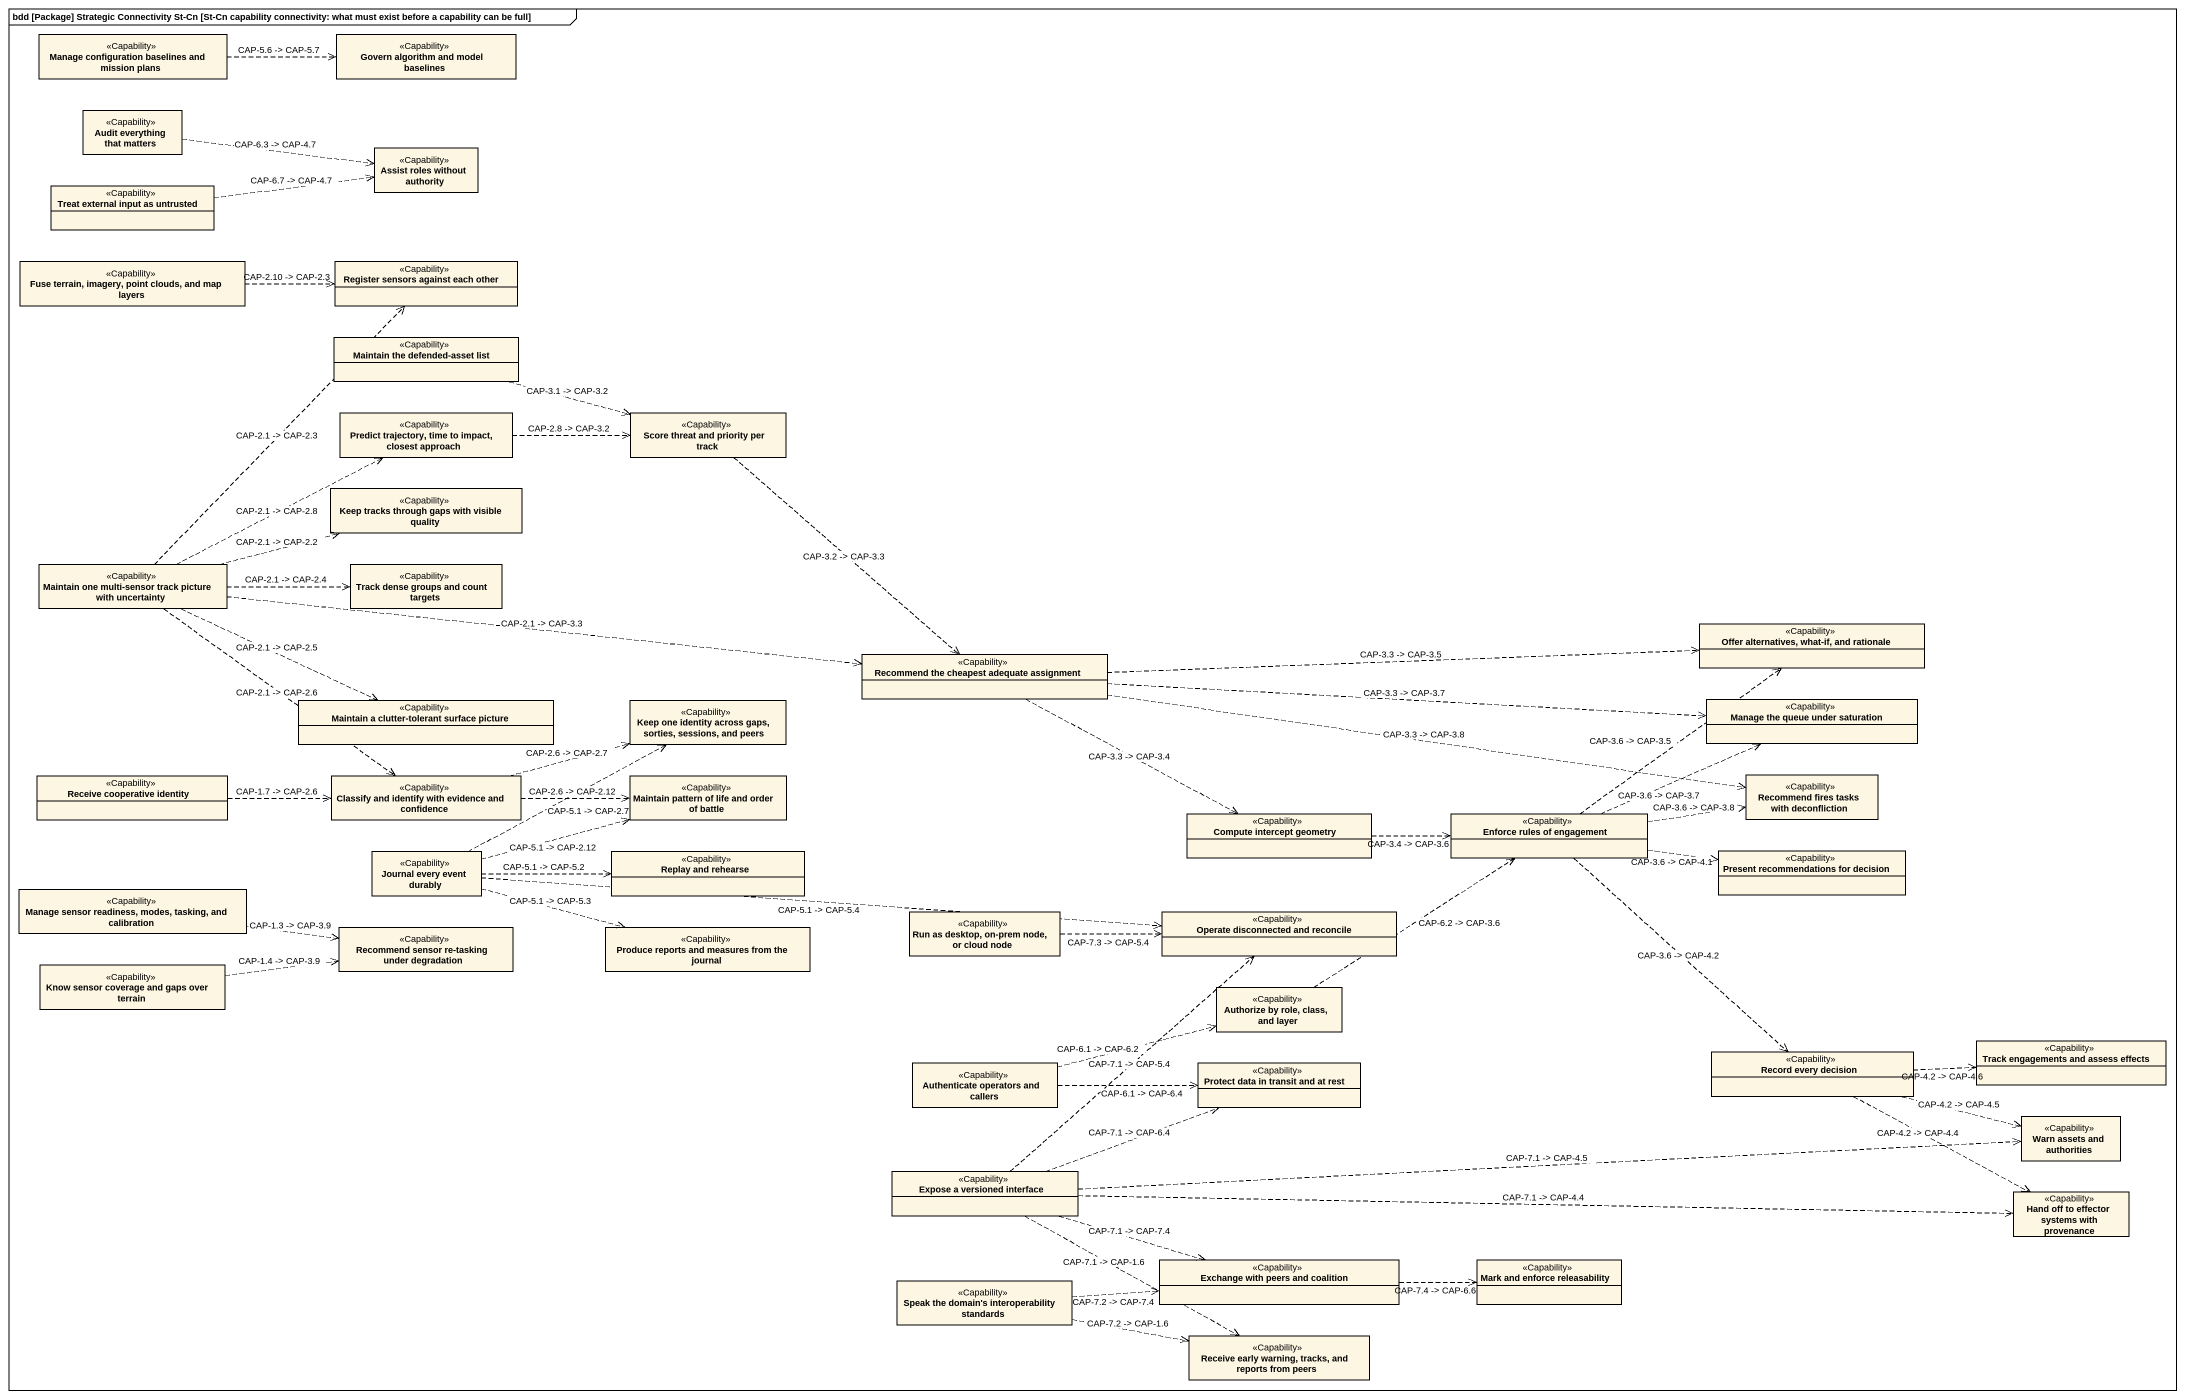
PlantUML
@startuml
mainframe bdd [Package] Strategic Connectivity St-Cn [St-Cn capability connectivity: what must exist before a capability can be full]
hide circle
hide empty members
class "Manage configuration baselines and mission plans" as Manage_configuration <<Capability>>
class "Govern algorithm and model baselines" as Govern_algorithm_and_model <<Capability>>
class "Audit everything that matters" as Audit_everything_that <<Capability>>
class "Assist roles without authority" as Assist_roles_without <<Capability>>
class "Treat external input as untrusted" as Treat_external_input_as <<Capability>>
class "Fuse terrain, imagery, point clouds, and map layers" as Fuse_terrain_imagery_point <<Capability>>
class "Register sensors against each other" as Register_sensors_against <<Capability>>
class "Maintain the defended-asset list" as Maintain_the_defended_asset <<Capability>>
class "Predict trajectory, time to impact, closest approach" as Predict_trajectory_time_to <<Capability>>
class "Score threat and priority per track" as Score_threat_and_priority <<Capability>>
class "Keep tracks through gaps with visible quality" as Keep_tracks_through_gaps <<Capability>>
class "Maintain one multi-sensor track picture with uncertainty" as Maintain_one_multi_sensor <<Capability>>
class "Track dense groups and count targets" as Track_dense_groups_and <<Capability>>
class "Offer alternatives, what-if, and rationale" as Offer_alternatives_what_if <<Capability>>
class "Recommend the cheapest adequate assignment" as Recommend_the_cheapest <<Capability>>
class "Maintain a clutter-tolerant surface picture" as Maintain_a_clutter_tolerant <<Capability>>
class "Keep one identity across gaps, sorties, sessions, and peers" as Keep_one_identity_across <<Capability>>
class "Manage the queue under saturation" as Manage_the_queue_under <<Capability>>
class "Receive cooperative identity" as Receive_cooperative_identity <<Capability>>
class "Classify and identify with evidence and confidence" as Classify_and_identify_with <<Capability>>
class "Maintain pattern of life and order of battle" as Maintain_pattern_of_life <<Capability>>
class "Recommend fires tasks with deconfliction" as Recommend_fires_tasks_with <<Capability>>
class "Compute intercept geometry" as Compute_intercept_geometry <<Capability>>
class "Enforce rules of engagement" as Enforce_rules_of_engagement <<Capability>>
class "Journal every event durably" as Journal_every_event_durably <<Capability>>
class "Replay and rehearse" as Replay_and_rehearse <<Capability>>
class "Present recommendations for decision" as Present_recommendations_for <<Capability>>
class "Manage sensor readiness, modes, tasking, and calibration" as Manage_sensor_readiness <<Capability>>
class "Recommend sensor re-tasking under degradation" as Recommend_sensor_re_tasking <<Capability>>
class "Produce reports and measures from the journal" as Produce_reports_and <<Capability>>
class "Run as desktop, on-prem node, or cloud node" as Run_as_desktop_on_prem_node <<Capability>>
class "Operate disconnected and reconcile" as Operate_disconnected_and <<Capability>>
class "Know sensor coverage and gaps over terrain" as Know_sensor_coverage_and <<Capability>>
class "Authorize by role, class, and layer" as Authorize_by_role_class_and <<Capability>>
class "Record every decision" as Record_every_decision <<Capability>>
class "Track engagements and assess effects" as Track_engagements_and <<Capability>>
class "Authenticate operators and callers" as Authenticate_operators_and <<Capability>>
class "Protect data in transit and at rest" as Protect_data_in_transit_and <<Capability>>
class "Warn assets and authorities" as Warn_assets_and_authorities <<Capability>>
class "Expose a versioned interface" as Expose_a_versioned_interface <<Capability>>
class "Hand off to effector systems with provenance" as Hand_off_to_effector <<Capability>>
class "Speak the domain's interoperability standards" as Speak_the_domain_s <<Capability>>
class "Exchange with peers and coalition" as Exchange_with_peers_and <<Capability>>
class "Mark and enforce releasability" as Mark_and_enforce <<Capability>>
class "Receive early warning, tracks, and reports from peers" as Receive_early_warning <<Capability>>
Manage_configuration .right.> Govern_algorithm_and_model : CAP-5.6 -> CAP-5.7
Audit_everything_that .right.> Assist_roles_without : CAP-6.3 -> CAP-4.7
Treat_external_input_as .right.> Assist_roles_without : CAP-6.7 -> CAP-4.7
Fuse_terrain_imagery_point .right.> Register_sensors_against : CAP-2.10 -> CAP-2.3
Maintain_the_defended_asset .right.> Score_threat_and_priority : CAP-3.1 -> CAP-3.2
Predict_trajectory_time_to .right.> Score_threat_and_priority : CAP-2.8 -> CAP-3.2
Score_threat_and_priority ..> Recommend_the_cheapest : CAP-3.2 -> CAP-3.3
Maintain_one_multi_sensor .up.> Register_sensors_against : CAP-2.1 -> CAP-2.3
Maintain_one_multi_sensor .right.> Predict_trajectory_time_to : CAP-2.1 -> CAP-2.8
Maintain_one_multi_sensor .right.> Keep_tracks_through_gaps : CAP-2.1 -> CAP-2.2
Maintain_one_multi_sensor .right.> Track_dense_groups_and : CAP-2.1 -> CAP-2.4
Maintain_one_multi_sensor .right.> Recommend_the_cheapest : CAP-2.1 -> CAP-3.3
Maintain_one_multi_sensor .right.> Maintain_a_clutter_tolerant : CAP-2.1 -> CAP-2.5
Maintain_one_multi_sensor ..> Classify_and_identify_with : CAP-2.1 -> CAP-2.6
Recommend_the_cheapest .right.> Offer_alternatives_what_if : CAP-3.3 -> CAP-3.5
Recommend_the_cheapest .right.> Manage_the_queue_under : CAP-3.3 -> CAP-3.7
Recommend_the_cheapest .right.> Recommend_fires_tasks_with : CAP-3.3 -> CAP-3.8
Recommend_the_cheapest .right.> Compute_intercept_geometry : CAP-3.3 -> CAP-3.4
Receive_cooperative_identity .right.> Classify_and_identify_with : CAP-1.7 -> CAP-2.6
Classify_and_identify_with .right.> Keep_one_identity_across : CAP-2.6 -> CAP-2.7
Classify_and_identify_with .right.> Maintain_pattern_of_life : CAP-2.6 -> CAP-2.12
Compute_intercept_geometry .right.> Enforce_rules_of_engagement : CAP-3.4 -> CAP-3.6
Enforce_rules_of_engagement .up.> Offer_alternatives_what_if : CAP-3.6 -> CAP-3.5
Enforce_rules_of_engagement .right.> Manage_the_queue_under : CAP-3.6 -> CAP-3.7
Enforce_rules_of_engagement .right.> Recommend_fires_tasks_with : CAP-3.6 -> CAP-3.8
Enforce_rules_of_engagement .right.> Present_recommendations_for : CAP-3.6 -> CAP-4.1
Enforce_rules_of_engagement ..> Record_every_decision : CAP-3.6 -> CAP-4.2
Journal_every_event_durably .right.> Keep_one_identity_across : CAP-5.1 -> CAP-2.7
Journal_every_event_durably .right.> Maintain_pattern_of_life : CAP-5.1 -> CAP-2.12
Journal_every_event_durably .right.> Replay_and_rehearse : CAP-5.1 -> CAP-5.2
Journal_every_event_durably .right.> Produce_reports_and : CAP-5.1 -> CAP-5.3
Journal_every_event_durably .right.> Operate_disconnected_and : CAP-5.1 -> CAP-5.4
Manage_sensor_readiness .right.> Recommend_sensor_re_tasking : CAP-1.3 -> CAP-3.9
Run_as_desktop_on_prem_node .right.> Operate_disconnected_and : CAP-7.3 -> CAP-5.4
Know_sensor_coverage_and .right.> Recommend_sensor_re_tasking : CAP-1.4 -> CAP-3.9
Authorize_by_role_class_and .up.> Enforce_rules_of_engagement : CAP-6.2 -> CAP-3.6
Record_every_decision .right.> Track_engagements_and : CAP-4.2 -> CAP-4.6
Record_every_decision .right.> Warn_assets_and_authorities : CAP-4.2 -> CAP-4.5
Record_every_decision .right.> Hand_off_to_effector : CAP-4.2 -> CAP-4.4
Authenticate_operators_and .right.> Authorize_by_role_class_and : CAP-6.1 -> CAP-6.2
Authenticate_operators_and .right.> Protect_data_in_transit_and : CAP-6.1 -> CAP-6.4
Expose_a_versioned_interface .up.> Operate_disconnected_and : CAP-7.1 -> CAP-5.4
Expose_a_versioned_interface .right.> Protect_data_in_transit_and : CAP-7.1 -> CAP-6.4
Expose_a_versioned_interface .right.> Warn_assets_and_authorities : CAP-7.1 -> CAP-4.5
Expose_a_versioned_interface .right.> Hand_off_to_effector : CAP-7.1 -> CAP-4.4
Expose_a_versioned_interface .right.> Exchange_with_peers_and : CAP-7.1 -> CAP-7.4
Expose_a_versioned_interface .right.> Receive_early_warning : CAP-7.1 -> CAP-1.6
Speak_the_domain_s .right.> Exchange_with_peers_and : CAP-7.2 -> CAP-7.4
Speak_the_domain_s .right.> Receive_early_warning : CAP-7.2 -> CAP-1.6
Exchange_with_peers_and .right.> Mark_and_enforce : CAP-7.4 -> CAP-6.6
@enduml
